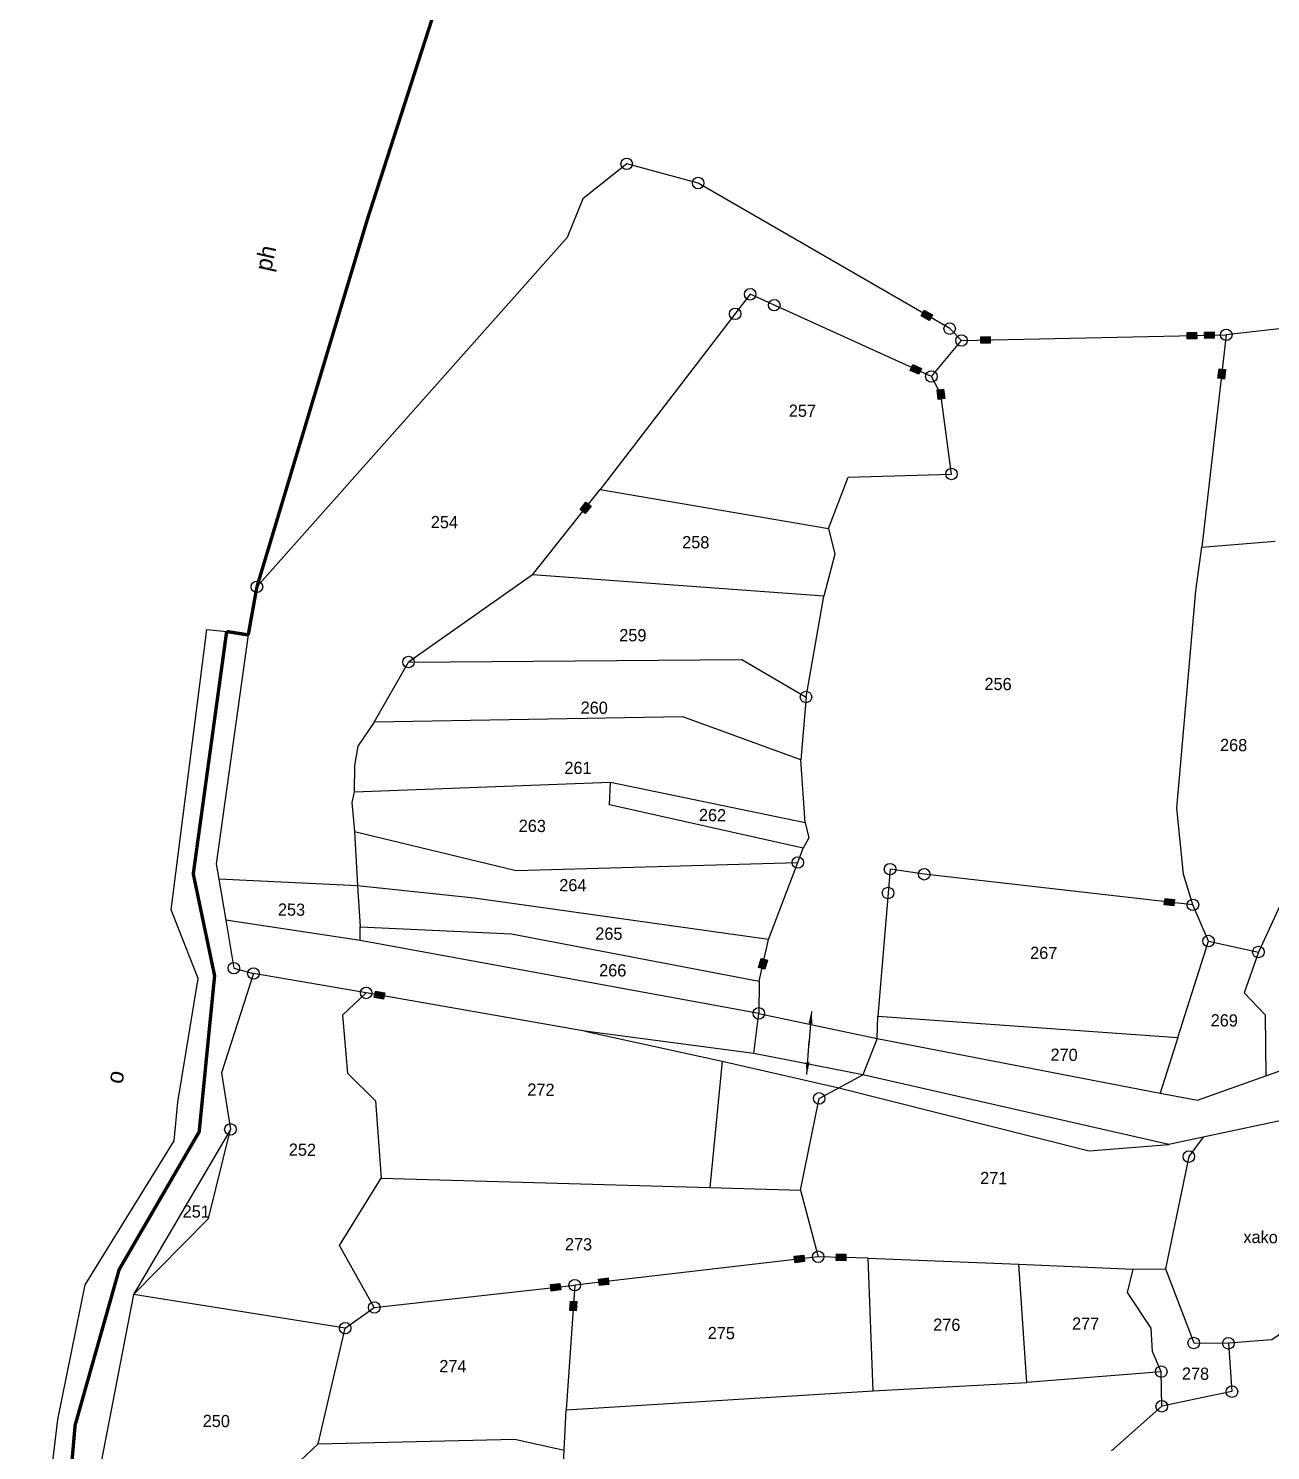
# Model space of a CAD drawing. Header units: metres. Extents: x 286169 to 288657, y 2015505 to 2018869.
# Drawn here: x 286188 to 286662, y 2017661 to 2018205 of the extents above; entities that cross this region are included whole.
import ezdxf
from ezdxf.enums import TextEntityAlignment as Align

# ---------------------------------------------------------------- set-up
doc = ezdxf.new("R2010")
doc.units = ezdxf.units.M
doc.header["$MEASUREMENT"] = 0
doc.linetypes.add('DASHDOT', pattern=[1, 0.5, -0.25, 0, -0.25])
for name, color, linetype in [('OFF', 1, 'Continuous'), ('OTHERS', 1, 'Continuous'), ('POLY_PARCEL', 6, 'Continuous'), ('POLY_WATER', 4, 'Continuous'), ('SYM_ARROW', 1, 'Continuous'), ('SYM_STONE', 1, 'Continuous'), ('TEXT_MAPIN', 7, 'Continuous'), ('TEXT_MAPOUT', 7, 'Continuous'), ('TEXT_PARCEL', 7, 'Continuous'), ('V_BOUND_LINE', 7, 'Continuous'), ('V_BOUND_STREAM_LINE', 7, 'DASHDOT')]:
    doc.layers.add(name, color=color, linetype=linetype)
doc.styles.get("Standard").update_dxf_attribs({"font": 'arial.ttf'})
doc.styles.add('TEXT_MAP', font='', dxfattribs={"height": 1.8})
doc.styles.get('TEXT_MAP').set_extended_font_data('Kruti Dev 050')
doc.dimstyles.get("Standard").update_dxf_attribs({"dimtxt": 0.18, "dimasz": 0.18, "dimexe": 0.18, "dimexo": 0.0625, "dimgap": 0.09, "dimtad": 0, "dimtih": 1, "dimtoh": 1, "dimdec": 4, "dimzin": 0, "dimdsep": 46, "dimtxsty": 'Standard', "dimcen": 0.09, "dimadec": 0, "dimazin": 0, "dimtfac": 1, "dimtdec": 4, "dimtofl": 0, "dimtmove": 0, "dimatfit": 3, "dimfxl": 0, "dimtolj": 1, "dimtzin": 0, "dimarcsym": 0})

# ---------------------------------------------------------------- blocks, each defined once
blk = doc.blocks.new('STONE')
blk.add_circle((0, 0), 0.851)
blk = doc.blocks.new('STONESQUAREFILLED')
blk.add_hatch(color=256).paths.add_polyline_path([(0.7, -0.48), (0.7, 0.48), (-0.7, 0.48), (-0.7, -0.48)])
blk.add_lwpolyline([(-0.7, 0.48), (0.7, 0.48), (0.7, -0.48), (-0.7, -0.48)], close=True)
blk = doc.blocks.new('TEXTDOUBLEARROW')
for points in [[(-6.63, 0.01), (0.2, 0.01)], [(6.25, 0.01), (-0.58, 0.01)]]:
    blk.add_leader(points, dimstyle='Standard', override={"dimtxt": 2.5, "dimasz": 2.5, "dimexe": 1.25, "dimexo": 0.625, "dimgap": 0.625, "dimtad": 1, "dimtih": 0, "dimtoh": 0, "dimzin": 8, "dimcen": 2.5, "dimtofl": 1})
blk = doc.blocks.new('200')
at = {"layer": 'OFF'}
blk.add_lwpolyline([(286299.42, 2017969.27), (286306.73, 2017968.64)], dxfattribs=at)
at = {"layer": 'OTHERS'}
for points in [[(286503.09, 2017814.33), (286504.87, 2017829.21)], [(286548.66, 2017820.28), (286543.59, 2017806.88)]]:
    blk.add_lwpolyline(points, dxfattribs=at)
at = {"layer": 'POLY_PARCEL'}
for points in [[(286577.57, 2018078.73), (286573.16, 2018083.08), (286479.64, 2018136.07), (286453.13, 2018142.91), (286437.04, 2018129.82), (286431.38, 2018115.53), (286317.77, 2017985.27)], [(286566.55, 2018065.33), (286499.24, 2018095.1), (286444.43, 2018022.47)], [(286699.36, 2018084.57), (286675.49, 2018081.71)], [(286577.57, 2018078.73), (286675.49, 2018081.71)], [(286675.49, 2018081.71), (286667.15, 2018003.12)], [(286566.55, 2018065.33), (286577.57, 2018078.73)], [(286529.02, 2018008.77), (286536.17, 2018027.82), (286574.3, 2018029.31), (286570.13, 2018058.78), (286566.55, 2018065.33)], [(286419.71, 2017990.61), (286444.43, 2018022.47)], [(286444.43, 2018022.47), (286529.02, 2018008.77)], [(286529.02, 2018008.77), (286531.4, 2017999.25), (286527.53, 2017983.77)], [(286667.15, 2018003.12), (286694.26, 2018005.5)], [(286665.07, 2017870.79), (286661.49, 2017882.1), (286658.81, 2017906.51), (286665.07, 2017986.89), (286667.15, 2018003.12)], [(286419.71, 2017990.61), (286374.1, 2017957.97)], [(286527.53, 2017983.77), (286419.71, 2017990.61)], [(286521.25, 2017946.36), (286527.53, 2017983.77)], [(286374.1, 2017957.97), (286497.42, 2017960.05), (286521.25, 2017946.36)], [(286361.59, 2017935.64), (286374.1, 2017957.97)], [(286521.25, 2017946.36), (286519.55, 2017923.14)], [(286519.55, 2017923.14), (286475.76, 2017938.62), (286361.59, 2017935.64)], [(286361.59, 2017935.64), (286355.64, 2017926.71), (286354.45, 2017919.57), (286354.45, 2017909.75)], [(286521.33, 2017899.92), (286519.55, 2017923.14)], [(286354.45, 2017909.75), (286449.25, 2017914.21)], [(286520.74, 2017890.4), (286448.95, 2017905.88), (286449.25, 2017914.21)], [(286449.25, 2017914.21), (286521.33, 2017899.92)], [(286354.45, 2017909.75), (286353.55, 2017905.88), (286354.74, 2017895.16)], [(286354.74, 2017895.16), (286414.61, 2017881.17), (286518.78, 2017885.14)], [(286354.74, 2017895.16), (286355.94, 2017875.05)], [(286521.33, 2017899.92), (286522.82, 2017894.27), (286520.74, 2017890.4)], [(286518.78, 2017885.14), (286520.74, 2017890.4)], [(286508.15, 2017856.6), (286518.78, 2017885.14)], [(286665.07, 2017870.79), (286565.58, 2017881.21), (286552.91, 2017882.95), (286548.84, 2017828.57)], [(286701.71, 2017880.61), (286689.43, 2017853.57)], [(286355.94, 2017875.05), (286304.66, 2017877.08)], [(286355.94, 2017875.05), (286357.13, 2017859.87)], [(286508.15, 2017856.6), (286399.13, 2017870.89), (286355.94, 2017875.05)], [(286670.97, 2017857.44), (286665.07, 2017870.79)], [(286357.13, 2017854.81), (286357.13, 2017859.87)], [(286357.13, 2017859.87), (286413.13, 2017857.79), (286504.87, 2017841.12)], [(286504.87, 2017841.12), (286508.15, 2017856.6)], [(286659.95, 2017821.72), (286670.97, 2017857.44)], [(286670.97, 2017857.44), (286689.43, 2017853.57)], [(286689.43, 2017853.57), (286684.37, 2017838.39), (286692.12, 2017830.36), (286692.66, 2017807.78)], [(286504.87, 2017841.12), (286504.87, 2017829.21)], [(286359.52, 2017835.46), (286350.88, 2017827.13), (286352.96, 2017805.69), (286363.39, 2017795.57), (286365.73, 2017767)], [(286548.66, 2017820.28), (286548.84, 2017828.57)], [(286548.84, 2017828.57), (286659.95, 2017821.72)], [(286440.54, 2017822.07), (286491.47, 2017811.35)], [(286659.95, 2017821.72), (286653.56, 2017801.07)], [(286491.47, 2017811.35), (286487.29, 2017764.67)], [(286491.47, 2017811.35), (286534.71, 2017801.97)], [(286534.71, 2017801.97), (286543.59, 2017806.88)], [(286520.92, 2017764.02), (286527.47, 2017797.96), (286534.71, 2017801.97)], [(286534.71, 2017801.97), (286627.48, 2017779.45), (286656.97, 2017782.13)], [(286669.65, 2017784.94), (286664.41, 2017777.66), (286656.11, 2017736.14)], [(286274.51, 2017723.19), (286301.99, 2017751.52), (286309.78, 2017784.53)], [(286363.59, 2017719.15), (286350.54, 2017741.99), (286365.73, 2017767)], [(286365.73, 2017767), (286487.29, 2017764.67)], [(286487.29, 2017764.67), (286520.92, 2017764.02)], [(286520.92, 2017764.02), (286527.6, 2017739.4)], [(286527.6, 2017739.4), (286437.65, 2017728.09)], [(286546.07, 2017739.1), (286527.6, 2017739.4)], [(286546.07, 2017739.1), (286601.9, 2017737.34)], [(286548.45, 2017689.98), (286546.07, 2017739.1)], [(286601.9, 2017737.34), (286644.19, 2017735.85)], [(286605.17, 2017693.58), (286601.9, 2017737.34)], [(286654.92, 2017698.04), (286651.64, 2017705.48), (286651.04, 2017714.12), (286642.11, 2017727.21), (286644.19, 2017735.85)], [(286644.19, 2017735.85), (286656.11, 2017736.14)], [(286656.11, 2017736.14), (286666.83, 2017708.76), (286679.64, 2017708.76)], [(286778.71, 2017733.77), (286771.38, 2017717.09), (286753.8, 2017726.32), (286722.83, 2017729), (286695.72, 2017710.25), (286679.64, 2017708.76)], [(286363.59, 2017719.15), (286437.65, 2017728.09)], [(286437.65, 2017728.09), (286434.97, 2017681.94)], [(286352.87, 2017711.41), (286274.51, 2017723.19)], [(286352.87, 2017711.41), (286363.59, 2017719.15)], [(286343.34, 2017668.54), (286352.87, 2017711.41)], [(286679.64, 2017708.76), (286681.13, 2017690.9), (286655.21, 2017685.24)], [(286654.92, 2017698.04), (286605.17, 2017693.58)], [(286655.21, 2017685.24), (286654.92, 2017698.04)], [(286434.97, 2017681.94), (286548.45, 2017689.98)], [(286548.45, 2017689.98), (286605.17, 2017693.58)], [(286655.21, 2017685.24), (286636.75, 2017668.57)], [(286434.26, 2017667.02), (286434.97, 2017681.94)], [(286343.34, 2017668.54), (286416.01, 2017670.93), (286434.26, 2017667.02)], [(286257.79, 2017632.33), (286296.28, 2017629.55), (286296.28, 2017634.61), (286321.3, 2017647.41), (286343.34, 2017668.54)], [(286432.29, 2017625.38), (286434.26, 2017667.02)]]:
    blk.add_lwpolyline(points, dxfattribs=at)
at = {"layer": 'POLY_WATER'}
for points in [[(286299.92, 2017507.96), (286267.42, 2017549.68), (286236.86, 2017585.63), (286246.96, 2017676.73), (286256.6, 2017726.55), (286289.07, 2017780.09), (286290.25, 2017794.42), (286297.3, 2017840.24), (286287.19, 2017865.53), (286299.42, 2017969.27)], [(286314.72, 2017967.46), (286303.67, 2017882.7), (286304.66, 2017877.08)], [(286304.66, 2017877.08), (286307.34, 2017861.95)], [(286692.66, 2017807.78), (286729.33, 2017821.17), (286767.86, 2017872.75)], [(286357.13, 2017854.81), (286307.34, 2017861.95)], [(286307.34, 2017861.95), (286310.49, 2017844.16), (286317.77, 2017842.28)], [(286504.87, 2017829.21), (286357.13, 2017854.81)], [(286317.77, 2017842.28), (286306.25, 2017805.44), (286309.78, 2017784.53)], [(286359.52, 2017835.46), (286317.77, 2017842.28)], [(286440.54, 2017822.07), (286359.52, 2017835.46)], [(286504.87, 2017829.21), (286548.66, 2017820.28)], [(286503.09, 2017814.33), (286440.54, 2017822.07)], [(286548.66, 2017820.28), (286653.56, 2017801.07)], [(286543.59, 2017806.88), (286503.09, 2017814.33)], [(286656.97, 2017782.13), (286543.59, 2017806.88)], [(286653.56, 2017801.07), (286667.37, 2017798.55), (286692.66, 2017807.78)], [(286703.26, 2017792.41), (286669.65, 2017784.94)], [(286669.65, 2017784.94), (286656.97, 2017782.13)], [(286309.78, 2017784.53), (286274.51, 2017723.19)], [(286274.51, 2017723.19), (286257.79, 2017632.33)]]:
    blk.add_lwpolyline(points, dxfattribs=at)
at = {"layer": 'V_BOUND_LINE', "const_width": 1.25}
for points in [[(286317.77, 2017985.27), (286357.52, 2018121.94), (286392.37, 2018233.26), (286422.54, 2018333.09), (286466.29, 2018472.18), (286498.53, 2018575.58), (286748.85, 2018579.11), (286935.03, 2018578.16), (287153.67, 2018579.09), (287346.91, 2018580.03), (287555.44, 2018584.73), (287665.91, 2018587.54), (287673.67, 2018575.09)], [(286314.72, 2017967.46), (286317.77, 2017985.27)], [(286306.73, 2017968.64), (286314.72, 2017967.46)]]:
    blk.add_lwpolyline(points, dxfattribs=at)
at = {"layer": 'V_BOUND_STREAM_LINE', "ltscale": 10, "const_width": 1.25, "flags": 128}
blk.add_lwpolyline([(286494.97, 2017273.86), (286474.07, 2017337.57), (286462.08, 2017351.9), (286419.29, 2017370.94), (286394.06, 2017391.97), (286339.51, 2017452.36), (286319.93, 2017508.92), (286246.49, 2017586.07), (286253.31, 2017674.59), (286269.08, 2017732.31), (286298.23, 2017783.54), (286303.42, 2017841.3), (286295.19, 2017878.89), (286306.73, 2017968.64)], dxfattribs=at)
at = {"layer": 'SYM_ARROW', "xscale": 1.815976979286823, "yscale": 1.815976979286823, "zscale": 1.815976979286823, "rotation": 86.26644304865447}
blk.add_blockref('TEXTDOUBLEARROW', (286523.59, 2017818.75), dxfattribs=at)
at = {"layer": 'SYM_STONE', "xscale": 2.503925708691277, "yscale": 2.503925708691277, "zscale": 2.503925708691277}
for p in [(286453.13, 2018142.91), (286479.64, 2018136.07), (286499.24, 2018095.1), (286493.74, 2018087.82), (286508.19, 2018091.14), (286573.16, 2018083.08), (286577.57, 2018078.73), (286675.49, 2018081.71), (286566.55, 2018065.33), (286574.3, 2018029.31), (286317.77, 2017985.27), (286374.1, 2017957.97), (286521.25, 2017946.36), (286518.78, 2017885.14), (286552.91, 2017882.95), (286565.58, 2017881.21), (286552.25, 2017874.16), (286665.07, 2017870.79), (286670.97, 2017857.44), (286689.43, 2017853.57), (286310.49, 2017844.16), (286317.77, 2017842.28), (286359.52, 2017835.46), (286504.87, 2017829.21), (286527.47, 2017797.96), (286309.78, 2017784.53), (286664.41, 2017777.66), (286527.6, 2017739.4), (286437.65, 2017728.09), (286363.59, 2017719.15), (286352.87, 2017711.41), (286666.83, 2017708.76), (286679.64, 2017708.76), (286654.92, 2017698.04), (286681.13, 2017690.9), (286655.21, 2017685.24)]:
    blk.add_blockref('STONE', p, dxfattribs=at)
for p, rotation in [((286564.64, 2018087.91), 330.4663119964645), ((286586.46, 2018079), 1.744871625010613), ((286662.81, 2018081.33), 181.7448716250106), ((286669.28, 2018081.52), 181.7448716250103), ((286560.79, 2018067.88), 156.1440095614405), ((286673.96, 2018067.22), 263.9423046893822), ((286570.13, 2018058.78), 278.0536837625964), ((286439.08, 2018015.57), 52.6164878671994), ((286656.35, 2017871.7), 174.0212409330888), ((286506.23, 2017847.52), 75.64226784562976), ((286364.47, 2017834.64), 350.6113807939026), ((286520.67, 2017738.53), 187.1675838985409), ((286536.11, 2017739.26), 358.3996055727769), ((286430.6, 2017727.24), 7.067645949320466), ((286448.37, 2017729.43), 7.167583898541292), ((286437.2, 2017720.37), 266.6749504742608)]:
    blk.add_blockref('STONESQUAREFILLED', p, dxfattribs=dict(at, rotation=rotation))
at = {"layer": 'TEXT_MAPIN', "style": 'TEXT_MAP'}
blk.add_text('xakoBk.k', height=4.507, dxfattribs=at).set_placement((286684.85, 2017745.91))
at = {"layer": 'TEXT_MAPOUT', "style": 'TEXT_MAP'}
for s, p in [('ph', (286321.93, 2018101.66)), ('o', (286269.56, 2017800.63))]:
    blk.add_text(s, height=6.26, rotation=78.0171, dxfattribs=at).set_placement(p)
at = {"layer": 'TEXT_PARCEL', "style": 'TEXT_MAP'}
for s, p in [('257', (286518.96, 2018052.21)), ('254', (286386.9, 2018009.83)), ('258', (286479.96, 2018003.24)), ('259', (286456.99, 2017968.63)), ('256', (286592.25, 2017951.82)), ('260', (286442.95, 2017941.71)), ('268', (286679.59, 2017930.02)), ('261', (286437.14, 2017919.39)), ('262', (286487.06, 2017902.38)), ('263', (286420.44, 2017897.79)), ('264', (286435.63, 2017876)), ('253', (286331.64, 2017866.02)), ('265', (286449.12, 2017858.19)), ('267', (286610.04, 2017852.53)), ('266', (286450.67, 2017844.64)), ('269', (286677.05, 2017828.18)), ('270', (286617.92, 2017814.91)), ('272', (286424.51, 2017800.29)), ('252', (286336.48, 2017777.26)), ('271', (286592.3, 2017769.12)), ('251', (286297.42, 2017754.05)), ('273', (286438.93, 2017743.23)), ('276', (286575.42, 2017714.7)), ('277', (286626.78, 2017715.59)), ('275', (286492.05, 2017710.85)), ('274', (286392.86, 2017697.75)), ('278', (286667.59, 2017697.43)), ('250', (286305.54, 2017676.66))]:
    blk.add_text(s, height=4.507, dxfattribs=at).set_placement(p, align=Align.MIDDLE)

msp = doc.modelspace()

# ---------------------------------------------------------------- block references
at = {"xscale": 1.032536839166635, "yscale": 1.032536839166635, "zscale": 1.032536839166635, "rotation": 359.482446061383}
msp.add_blockref('200', (-28167.8, -62897.39), dxfattribs=at)

doc.saveas('drawing.dxf')
